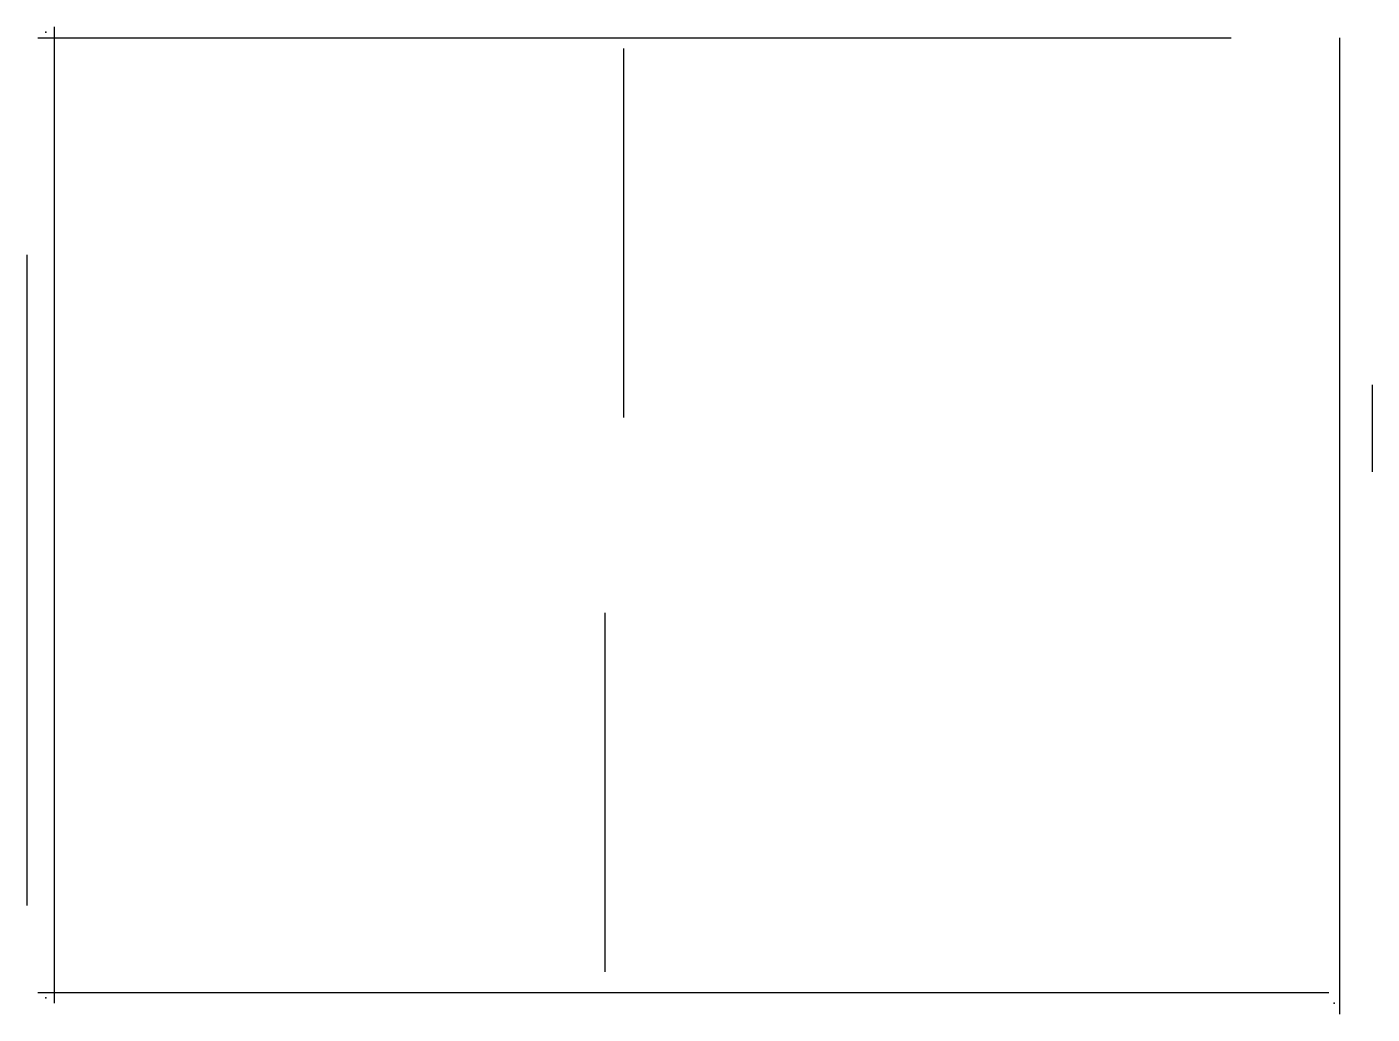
# Model space of a CAD drawing. Header units: metres. Extents: x -0.75 to 5.45, y -2.2 to 2.35.
import ezdxf

# ---------------------------------------------------------------- set-up
doc = ezdxf.new("R2010")
doc.units = ezdxf.units.M

msp = doc.modelspace()

# ---------------------------------------------------------------- linework, layer by layer
at = {"layer": 'ESQUINAS'}
for p in [(-0.663, 2.325), (-0.662, -2.125), (5.275, -2.15)]:
    msp.add_point(p, dxfattribs=at)
at = {"layer": 'MUROS'}
for p, q in [((-0.7, 2.3), (4.8, 2.3)), ((-0.625, 2.35), (-0.625, -2.15)), ((5.3, 2.3), (5.3, -2.2)), ((2, 2.25), (2, 0.55)), ((-0.75, 1.3), (-0.75, -1.7)), ((5.45, 0.7), (5.45, 0.3)), ((1.913, -0.35), (1.913, -2.005)), ((-0.7, -2.1), (5.25, -2.1))]:
    msp.add_line(p, q, dxfattribs=at)

doc.saveas('drawing.dxf')
